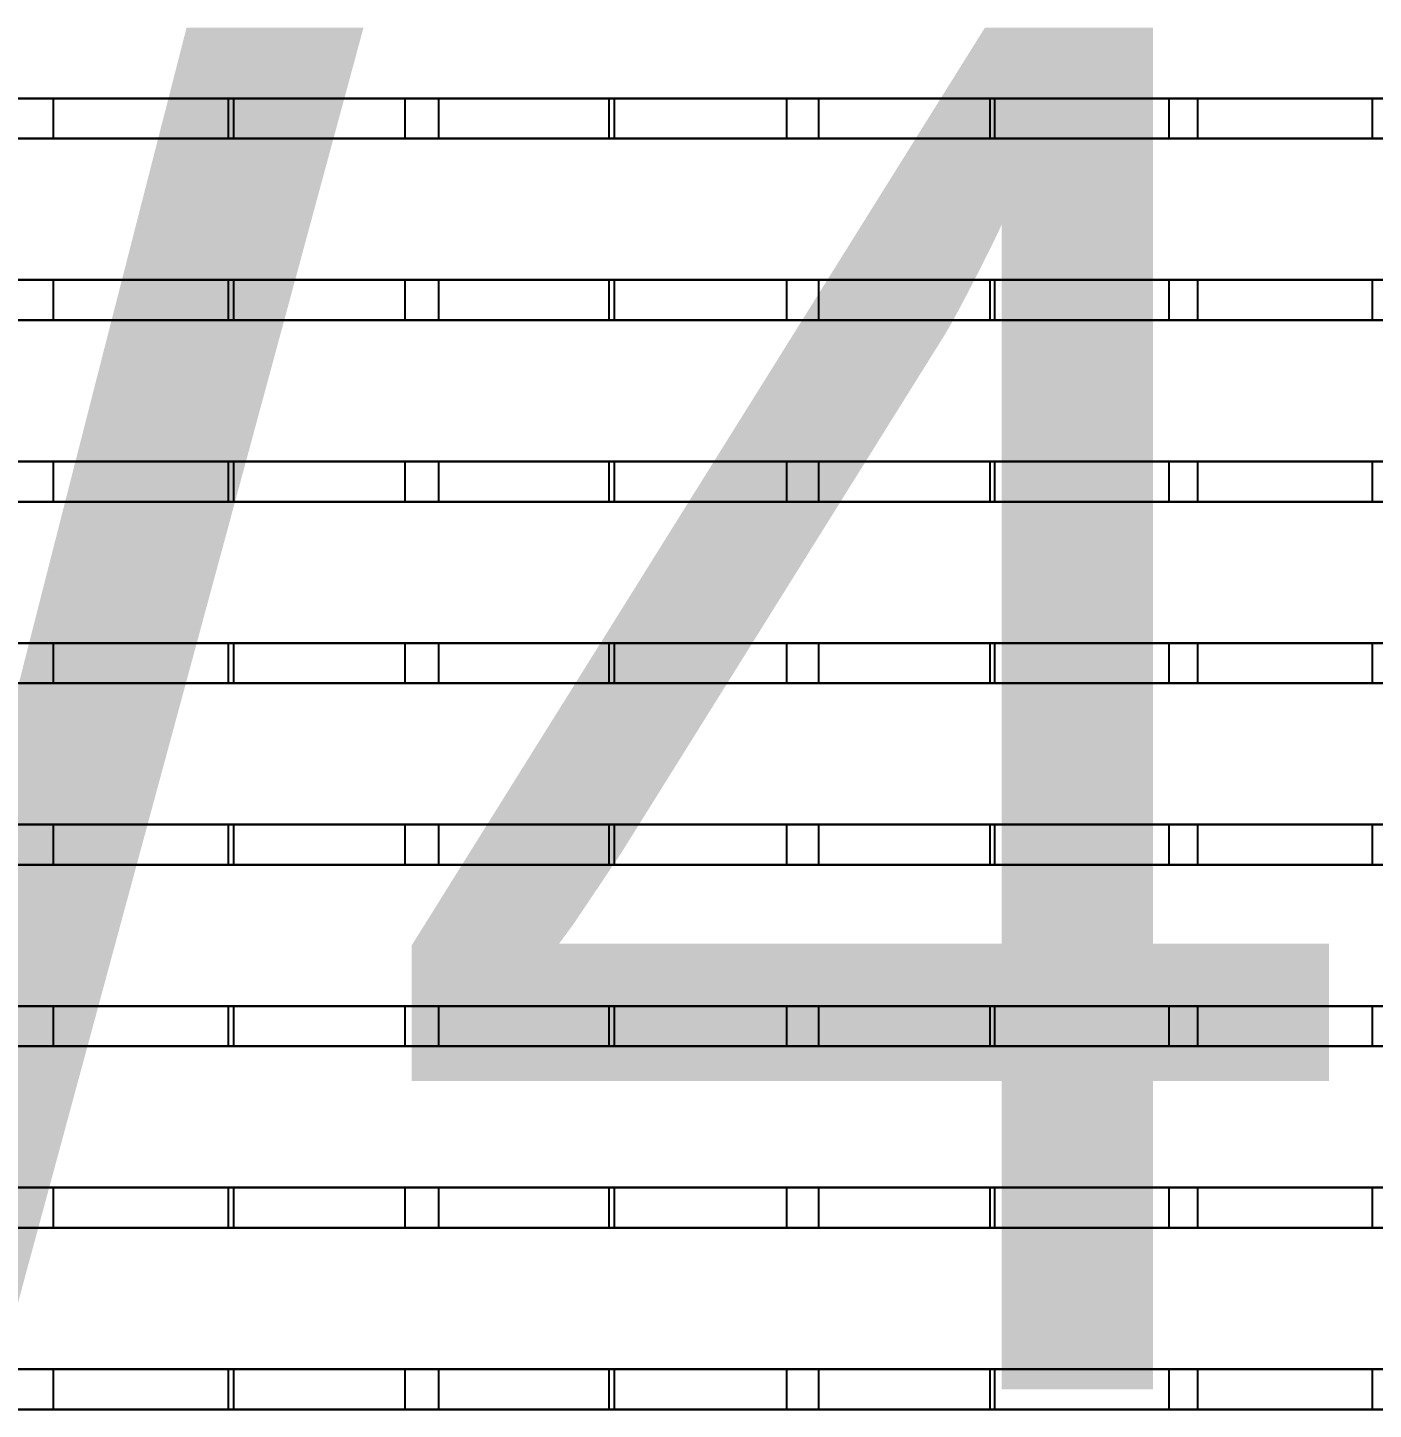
# Model space of a CAD drawing. Header units: inches. Extents: x -140 to 530, y -422 to 58.
# Drawn here: x 83.1 to 201.7, y -184.2 to -62.4 of the extents above; entities that cross this region are included whole.
import ezdxf

# ---------------------------------------------------------------- set-up
doc = ezdxf.new("R2010")
doc.units = ezdxf.units.IN
doc.header["$MEASUREMENT"] = 0
doc.layers.add('RT1', color=7, linetype='CONTINUOUS')

msp = doc.modelspace()

# ---------------------------------------------------------------- linework, layer by layer
at = {"layer": 'RT1'}
for points in [[(-93.87, -68.67, 132), (257.37, -68.67, 132), (257.37, -72.21, 132), (-93.87, -72.21, 132)], [(-93.87, -68.67, 132), (-93.87, -68.67, 133.46), (257.37, -68.67, 133.46), (257.37, -68.67, 132)], [(81.74, -68.67, 191.98), (303.75, -68.67, 118), (303.29, -68.67, 116.62), (81.28, -68.67, 190.59)], [(81.74, -72.21, 191.98), (303.75, -72.21, 118), (303.75, -68.67, 118), (81.74, -68.67, 191.98)], [(85.32, -68.67, 190.79), (100.75, -68.67, 132.37), (99.34, -68.67, 132), (83.91, -68.67, 190.41)], [(85.32, -72.21, 190.79), (100.75, -72.21, 132.37), (100.75, -68.67, 132.37), (85.32, -68.67, 190.79)], [(101.2, -72.21, 132.45), (116.33, -72.21, 180.43), (116.33, -68.67, 180.43), (101.2, -68.67, 132.45)], [(101.2, -68.67, 132.45), (116.33, -68.67, 180.43), (117.72, -68.67, 179.99), (102.59, -68.67, 132.01)], [(119.28, -68.67, 179.47), (134.31, -68.67, 132.45), (132.92, -68.67, 132.01), (117.89, -68.67, 179.02)], [(119.28, -72.21, 179.47), (134.31, -72.21, 132.45), (134.31, -68.67, 132.45), (119.28, -68.67, 179.47)], [(134.75, -72.21, 132.57), (149.98, -72.21, 169.24), (149.98, -68.67, 169.24), (134.75, -68.67, 132.57)], [(134.75, -68.67, 132.57), (149.98, -68.67, 169.24), (151.32, -68.67, 168.68), (136.09, -68.67, 132.01)], [(152.76, -68.67, 168.31), (167.9, -68.67, 132.58), (166.55, -68.67, 132.01), (151.42, -68.67, 167.74)], [(152.76, -72.21, 168.31), (167.9, -72.21, 132.58), (167.9, -68.67, 132.58), (152.76, -68.67, 168.31)], [(168.28, -72.21, 132.77), (183.68, -72.21, 158.01), (183.68, -68.67, 158.01), (168.28, -68.67, 132.77)], [(168.28, -68.67, 132.77), (183.68, -68.67, 158.01), (184.93, -68.67, 157.25), (169.53, -68.67, 132.02)], [(186.16, -68.67, 157.18), (201.58, -68.67, 132.78), (200.35, -68.67, 132), (184.93, -68.67, 156.41)], [(186.16, -72.21, 157.18), (201.58, -72.21, 132.78), (201.58, -68.67, 132.78), (186.16, -68.67, 157.18)], [(-93.87, -72.21, 132), (257.37, -72.21, 132), (257.37, -72.21, 133.46), (-93.87, -72.21, 133.46)], [(81.74, -72.21, 191.98), (81.28, -72.21, 190.59), (303.29, -72.21, 116.62), (303.75, -72.21, 118)], [(85.32, -72.21, 190.79), (83.91, -72.21, 190.41), (99.34, -72.21, 132), (100.75, -72.21, 132.37)], [(101.2, -72.21, 132.45), (102.59, -72.21, 132.01), (117.72, -72.21, 179.99), (116.33, -72.21, 180.43)], [(119.28, -72.21, 179.47), (117.89, -72.21, 179.02), (132.92, -72.21, 132.01), (134.31, -72.21, 132.45)], [(134.75, -72.21, 132.57), (136.09, -72.21, 132.01), (151.32, -72.21, 168.68), (149.98, -72.21, 169.24)], [(152.76, -72.21, 168.31), (151.42, -72.21, 167.74), (166.55, -72.21, 132.01), (167.9, -72.21, 132.58)], [(168.28, -72.21, 132.77), (169.53, -72.21, 132.02), (184.93, -72.21, 157.25), (183.68, -72.21, 158.01)], [(186.16, -72.21, 157.18), (184.93, -72.21, 156.41), (200.35, -72.21, 132), (201.58, -72.21, 132.78)], [(-93.87, -84.67, 132), (257.37, -84.67, 132), (257.37, -88.21, 132), (-93.87, -88.21, 132)], [(-93.87, -84.67, 132), (-93.87, -84.67, 133.46), (257.37, -84.67, 133.46), (257.37, -84.67, 132)], [(81.74, -84.67, 191.98), (303.75, -84.67, 118), (303.29, -84.67, 116.62), (81.28, -84.67, 190.59)], [(81.74, -88.21, 191.98), (303.75, -88.21, 118), (303.75, -84.67, 118), (81.74, -84.67, 191.98)], [(85.32, -84.67, 190.79), (100.75, -84.67, 132.37), (99.34, -84.67, 132), (83.91, -84.67, 190.41)], [(85.32, -88.21, 190.79), (100.75, -88.21, 132.37), (100.75, -84.67, 132.37), (85.32, -84.67, 190.79)], [(101.2, -88.21, 132.45), (116.33, -88.21, 180.43), (116.33, -84.67, 180.43), (101.2, -84.67, 132.45)], [(101.2, -84.67, 132.45), (116.33, -84.67, 180.43), (117.72, -84.67, 179.99), (102.59, -84.67, 132.01)], [(119.28, -84.67, 179.47), (134.31, -84.67, 132.45), (132.92, -84.67, 132.01), (117.89, -84.67, 179.02)], [(119.28, -88.21, 179.47), (134.31, -88.21, 132.45), (134.31, -84.67, 132.45), (119.28, -84.67, 179.47)], [(134.75, -88.21, 132.57), (149.98, -88.21, 169.24), (149.98, -84.67, 169.24), (134.75, -84.67, 132.57)], [(134.75, -84.67, 132.57), (149.98, -84.67, 169.24), (151.32, -84.67, 168.68), (136.09, -84.67, 132.01)], [(152.76, -84.67, 168.31), (167.9, -84.67, 132.58), (166.55, -84.67, 132.01), (151.42, -84.67, 167.74)], [(152.76, -88.21, 168.31), (167.9, -88.21, 132.58), (167.9, -84.67, 132.58), (152.76, -84.67, 168.31)], [(168.28, -88.21, 132.77), (183.68, -88.21, 158.01), (183.68, -84.67, 158.01), (168.28, -84.67, 132.77)], [(168.28, -84.67, 132.77), (183.68, -84.67, 158.01), (184.93, -84.67, 157.25), (169.53, -84.67, 132.02)], [(186.16, -84.67, 157.18), (201.58, -84.67, 132.78), (200.35, -84.67, 132), (184.93, -84.67, 156.41)], [(186.16, -88.21, 157.18), (201.58, -88.21, 132.78), (201.58, -84.67, 132.78), (186.16, -84.67, 157.18)], [(-93.87, -88.21, 132), (257.37, -88.21, 132), (257.37, -88.21, 133.46), (-93.87, -88.21, 133.46)], [(81.74, -88.21, 191.98), (81.28, -88.21, 190.59), (303.29, -88.21, 116.62), (303.75, -88.21, 118)], [(85.32, -88.21, 190.79), (83.91, -88.21, 190.41), (99.34, -88.21, 132), (100.75, -88.21, 132.37)], [(101.2, -88.21, 132.45), (102.59, -88.21, 132.01), (117.72, -88.21, 179.99), (116.33, -88.21, 180.43)], [(119.28, -88.21, 179.47), (117.89, -88.21, 179.02), (132.92, -88.21, 132.01), (134.31, -88.21, 132.45)], [(134.75, -88.21, 132.57), (136.09, -88.21, 132.01), (151.32, -88.21, 168.68), (149.98, -88.21, 169.24)], [(152.76, -88.21, 168.31), (151.42, -88.21, 167.74), (166.55, -88.21, 132.01), (167.9, -88.21, 132.58)], [(168.28, -88.21, 132.77), (169.53, -88.21, 132.02), (184.93, -88.21, 157.25), (183.68, -88.21, 158.01)], [(186.16, -88.21, 157.18), (184.93, -88.21, 156.41), (200.35, -88.21, 132), (201.58, -88.21, 132.78)], [(-93.87, -100.67, 132), (257.37, -100.67, 132), (257.37, -104.21, 132), (-93.87, -104.21, 132)], [(-93.87, -100.67, 132), (-93.87, -100.67, 133.46), (257.37, -100.67, 133.46), (257.37, -100.67, 132)], [(81.74, -100.67, 191.98), (303.75, -100.67, 118), (303.29, -100.67, 116.62), (81.28, -100.67, 190.59)], [(81.74, -104.21, 191.98), (303.75, -104.21, 118), (303.75, -100.67, 118), (81.74, -100.67, 191.98)], [(85.32, -100.67, 190.79), (100.75, -100.67, 132.37), (99.34, -100.67, 132), (83.91, -100.67, 190.41)], [(85.32, -104.21, 190.79), (100.75, -104.21, 132.37), (100.75, -100.67, 132.37), (85.32, -100.67, 190.79)], [(101.2, -104.21, 132.45), (116.33, -104.21, 180.43), (116.33, -100.67, 180.43), (101.2, -100.67, 132.45)], [(101.2, -100.67, 132.45), (116.33, -100.67, 180.43), (117.72, -100.67, 179.99), (102.59, -100.67, 132.01)], [(119.28, -100.67, 179.47), (134.31, -100.67, 132.45), (132.92, -100.67, 132.01), (117.89, -100.67, 179.02)], [(119.28, -104.21, 179.47), (134.31, -104.21, 132.45), (134.31, -100.67, 132.45), (119.28, -100.67, 179.47)], [(134.75, -104.21, 132.57), (149.98, -104.21, 169.24), (149.98, -100.67, 169.24), (134.75, -100.67, 132.57)], [(134.75, -100.67, 132.57), (149.98, -100.67, 169.24), (151.32, -100.67, 168.68), (136.09, -100.67, 132.01)], [(152.76, -100.67, 168.31), (167.9, -100.67, 132.58), (166.55, -100.67, 132.01), (151.42, -100.67, 167.74)], [(152.76, -104.21, 168.31), (167.9, -104.21, 132.58), (167.9, -100.67, 132.58), (152.76, -100.67, 168.31)], [(168.28, -104.21, 132.77), (183.68, -104.21, 158.01), (183.68, -100.67, 158.01), (168.28, -100.67, 132.77)], [(168.28, -100.67, 132.77), (183.68, -100.67, 158.01), (184.93, -100.67, 157.25), (169.53, -100.67, 132.02)], [(186.16, -100.67, 157.18), (201.58, -100.67, 132.78), (200.35, -100.67, 132), (184.93, -100.67, 156.41)], [(186.16, -104.21, 157.18), (201.58, -104.21, 132.78), (201.58, -100.67, 132.78), (186.16, -100.67, 157.18)], [(-93.87, -104.21, 132), (257.37, -104.21, 132), (257.37, -104.21, 133.46), (-93.87, -104.21, 133.46)], [(81.74, -104.21, 191.98), (81.28, -104.21, 190.59), (303.29, -104.21, 116.62), (303.75, -104.21, 118)], [(85.32, -104.21, 190.79), (83.91, -104.21, 190.41), (99.34, -104.21, 132), (100.75, -104.21, 132.37)], [(101.2, -104.21, 132.45), (102.59, -104.21, 132.01), (117.72, -104.21, 179.99), (116.33, -104.21, 180.43)], [(119.28, -104.21, 179.47), (117.89, -104.21, 179.02), (132.92, -104.21, 132.01), (134.31, -104.21, 132.45)], [(134.75, -104.21, 132.57), (136.09, -104.21, 132.01), (151.32, -104.21, 168.68), (149.98, -104.21, 169.24)], [(152.76, -104.21, 168.31), (151.42, -104.21, 167.74), (166.55, -104.21, 132.01), (167.9, -104.21, 132.58)], [(168.28, -104.21, 132.77), (169.53, -104.21, 132.02), (184.93, -104.21, 157.25), (183.68, -104.21, 158.01)], [(186.16, -104.21, 157.18), (184.93, -104.21, 156.41), (200.35, -104.21, 132), (201.58, -104.21, 132.78)], [(-93.87, -116.67, 132), (257.37, -116.67, 132), (257.37, -120.21, 132), (-93.87, -120.21, 132)], [(-93.87, -116.67, 132), (-93.87, -116.67, 133.46), (257.37, -116.67, 133.46), (257.37, -116.67, 132)], [(81.74, -116.67, 191.98), (303.75, -116.67, 118), (303.29, -116.67, 116.62), (81.28, -116.67, 190.59)], [(81.74, -120.21, 191.98), (303.75, -120.21, 118), (303.75, -116.67, 118), (81.74, -116.67, 191.98)], [(85.32, -116.67, 190.79), (100.75, -116.67, 132.37), (99.34, -116.67, 132), (83.91, -116.67, 190.41)], [(85.32, -120.21, 190.79), (100.75, -120.21, 132.37), (100.75, -116.67, 132.37), (85.32, -116.67, 190.79)], [(101.2, -120.21, 132.45), (116.33, -120.21, 180.43), (116.33, -116.67, 180.43), (101.2, -116.67, 132.45)], [(101.2, -116.67, 132.45), (116.33, -116.67, 180.43), (117.72, -116.67, 179.99), (102.59, -116.67, 132.01)], [(119.28, -116.67, 179.47), (134.31, -116.67, 132.45), (132.92, -116.67, 132.01), (117.89, -116.67, 179.02)], [(119.28, -120.21, 179.47), (134.31, -120.21, 132.45), (134.31, -116.67, 132.45), (119.28, -116.67, 179.47)], [(134.75, -120.21, 132.57), (149.98, -120.21, 169.24), (149.98, -116.67, 169.24), (134.75, -116.67, 132.57)], [(134.75, -116.67, 132.57), (149.98, -116.67, 169.24), (151.32, -116.67, 168.68), (136.09, -116.67, 132.01)], [(152.76, -116.67, 168.31), (167.9, -116.67, 132.58), (166.55, -116.67, 132.01), (151.42, -116.67, 167.74)], [(152.76, -120.21, 168.31), (167.9, -120.21, 132.58), (167.9, -116.67, 132.58), (152.76, -116.67, 168.31)], [(168.28, -120.21, 132.77), (183.68, -120.21, 158.01), (183.68, -116.67, 158.01), (168.28, -116.67, 132.77)], [(168.28, -116.67, 132.77), (183.68, -116.67, 158.01), (184.93, -116.67, 157.25), (169.53, -116.67, 132.02)], [(186.16, -116.67, 157.18), (201.58, -116.67, 132.78), (200.35, -116.67, 132), (184.93, -116.67, 156.41)], [(186.16, -120.21, 157.18), (201.58, -120.21, 132.78), (201.58, -116.67, 132.78), (186.16, -116.67, 157.18)], [(-93.87, -120.21, 132), (257.37, -120.21, 132), (257.37, -120.21, 133.46), (-93.87, -120.21, 133.46)], [(81.74, -120.21, 191.98), (81.28, -120.21, 190.59), (303.29, -120.21, 116.62), (303.75, -120.21, 118)], [(85.32, -120.21, 190.79), (83.91, -120.21, 190.41), (99.34, -120.21, 132), (100.75, -120.21, 132.37)], [(101.2, -120.21, 132.45), (102.59, -120.21, 132.01), (117.72, -120.21, 179.99), (116.33, -120.21, 180.43)], [(119.28, -120.21, 179.47), (117.89, -120.21, 179.02), (132.92, -120.21, 132.01), (134.31, -120.21, 132.45)], [(134.75, -120.21, 132.57), (136.09, -120.21, 132.01), (151.32, -120.21, 168.68), (149.98, -120.21, 169.24)], [(152.76, -120.21, 168.31), (151.42, -120.21, 167.74), (166.55, -120.21, 132.01), (167.9, -120.21, 132.58)], [(168.28, -120.21, 132.77), (169.53, -120.21, 132.02), (184.93, -120.21, 157.25), (183.68, -120.21, 158.01)], [(186.16, -120.21, 157.18), (184.93, -120.21, 156.41), (200.35, -120.21, 132), (201.58, -120.21, 132.78)], [(-93.87, -132.67, 132), (257.37, -132.67, 132), (257.37, -136.21, 132), (-93.87, -136.21, 132)], [(-93.87, -132.67, 132), (-93.87, -132.67, 133.46), (257.37, -132.67, 133.46), (257.37, -132.67, 132)], [(81.74, -132.67, 191.98), (303.75, -132.67, 118), (303.29, -132.67, 116.62), (81.28, -132.67, 190.59)], [(81.74, -136.21, 191.98), (303.75, -136.21, 118), (303.75, -132.67, 118), (81.74, -132.67, 191.98)], [(85.32, -132.67, 190.79), (100.75, -132.67, 132.37), (99.34, -132.67, 132), (83.91, -132.67, 190.41)], [(85.32, -136.21, 190.79), (100.75, -136.21, 132.37), (100.75, -132.67, 132.37), (85.32, -132.67, 190.79)], [(101.2, -136.21, 132.45), (116.33, -136.21, 180.43), (116.33, -132.67, 180.43), (101.2, -132.67, 132.45)], [(101.2, -132.67, 132.45), (116.33, -132.67, 180.43), (117.72, -132.67, 179.99), (102.59, -132.67, 132.01)], [(119.28, -132.67, 179.47), (134.31, -132.67, 132.45), (132.92, -132.67, 132.01), (117.89, -132.67, 179.02)], [(119.28, -136.21, 179.47), (134.31, -136.21, 132.45), (134.31, -132.67, 132.45), (119.28, -132.67, 179.47)], [(134.75, -136.21, 132.57), (149.98, -136.21, 169.24), (149.98, -132.67, 169.24), (134.75, -132.67, 132.57)], [(134.75, -132.67, 132.57), (149.98, -132.67, 169.24), (151.32, -132.67, 168.68), (136.09, -132.67, 132.01)], [(152.76, -132.67, 168.31), (167.9, -132.67, 132.58), (166.55, -132.67, 132.01), (151.42, -132.67, 167.74)], [(152.76, -136.21, 168.31), (167.9, -136.21, 132.58), (167.9, -132.67, 132.58), (152.76, -132.67, 168.31)], [(168.28, -136.21, 132.77), (183.68, -136.21, 158.01), (183.68, -132.67, 158.01), (168.28, -132.67, 132.77)], [(168.28, -132.67, 132.77), (183.68, -132.67, 158.01), (184.93, -132.67, 157.25), (169.53, -132.67, 132.02)], [(186.16, -132.67, 157.18), (201.58, -132.67, 132.78), (200.35, -132.67, 132), (184.93, -132.67, 156.41)], [(186.16, -136.21, 157.18), (201.58, -136.21, 132.78), (201.58, -132.67, 132.78), (186.16, -132.67, 157.18)], [(-93.87, -136.21, 132), (257.37, -136.21, 132), (257.37, -136.21, 133.46), (-93.87, -136.21, 133.46)], [(81.74, -136.21, 191.98), (81.28, -136.21, 190.59), (303.29, -136.21, 116.62), (303.75, -136.21, 118)], [(85.32, -136.21, 190.79), (83.91, -136.21, 190.41), (99.34, -136.21, 132), (100.75, -136.21, 132.37)], [(101.2, -136.21, 132.45), (102.59, -136.21, 132.01), (117.72, -136.21, 179.99), (116.33, -136.21, 180.43)], [(119.28, -136.21, 179.47), (117.89, -136.21, 179.02), (132.92, -136.21, 132.01), (134.31, -136.21, 132.45)], [(134.75, -136.21, 132.57), (136.09, -136.21, 132.01), (151.32, -136.21, 168.68), (149.98, -136.21, 169.24)], [(152.76, -136.21, 168.31), (151.42, -136.21, 167.74), (166.55, -136.21, 132.01), (167.9, -136.21, 132.58)], [(168.28, -136.21, 132.77), (169.53, -136.21, 132.02), (184.93, -136.21, 157.25), (183.68, -136.21, 158.01)], [(186.16, -136.21, 157.18), (184.93, -136.21, 156.41), (200.35, -136.21, 132), (201.58, -136.21, 132.78)], [(-93.87, -148.67, 132), (257.37, -148.67, 132), (257.37, -152.21, 132), (-93.87, -152.21, 132)], [(-93.87, -148.67, 132), (-93.87, -148.67, 133.46), (257.37, -148.67, 133.46), (257.37, -148.67, 132)], [(81.74, -148.67, 191.98), (303.75, -148.67, 118), (303.29, -148.67, 116.62), (81.28, -148.67, 190.59)], [(81.74, -152.21, 191.98), (303.75, -152.21, 118), (303.75, -148.67, 118), (81.74, -148.67, 191.98)], [(85.32, -148.67, 190.79), (100.75, -148.67, 132.37), (99.34, -148.67, 132), (83.91, -148.67, 190.41)], [(85.32, -152.21, 190.79), (100.75, -152.21, 132.37), (100.75, -148.67, 132.37), (85.32, -148.67, 190.79)], [(101.2, -152.21, 132.45), (116.33, -152.21, 180.43), (116.33, -148.67, 180.43), (101.2, -148.67, 132.45)], [(101.2, -148.67, 132.45), (116.33, -148.67, 180.43), (117.72, -148.67, 179.99), (102.59, -148.67, 132.01)], [(119.28, -148.67, 179.47), (134.31, -148.67, 132.45), (132.92, -148.67, 132.01), (117.89, -148.67, 179.02)], [(119.28, -152.21, 179.47), (134.31, -152.21, 132.45), (134.31, -148.67, 132.45), (119.28, -148.67, 179.47)], [(134.75, -152.21, 132.57), (149.98, -152.21, 169.24), (149.98, -148.67, 169.24), (134.75, -148.67, 132.57)], [(134.75, -148.67, 132.57), (149.98, -148.67, 169.24), (151.32, -148.67, 168.68), (136.09, -148.67, 132.01)], [(152.76, -148.67, 168.31), (167.9, -148.67, 132.58), (166.55, -148.67, 132.01), (151.42, -148.67, 167.74)], [(152.76, -152.21, 168.31), (167.9, -152.21, 132.58), (167.9, -148.67, 132.58), (152.76, -148.67, 168.31)], [(168.28, -152.21, 132.77), (183.68, -152.21, 158.01), (183.68, -148.67, 158.01), (168.28, -148.67, 132.77)], [(168.28, -148.67, 132.77), (183.68, -148.67, 158.01), (184.93, -148.67, 157.25), (169.53, -148.67, 132.02)], [(186.16, -148.67, 157.18), (201.58, -148.67, 132.78), (200.35, -148.67, 132), (184.93, -148.67, 156.41)], [(186.16, -152.21, 157.18), (201.58, -152.21, 132.78), (201.58, -148.67, 132.78), (186.16, -148.67, 157.18)], [(-93.87, -152.21, 132), (257.37, -152.21, 132), (257.37, -152.21, 133.46), (-93.87, -152.21, 133.46)], [(81.74, -152.21, 191.98), (81.28, -152.21, 190.59), (303.29, -152.21, 116.62), (303.75, -152.21, 118)], [(85.32, -152.21, 190.79), (83.91, -152.21, 190.41), (99.34, -152.21, 132), (100.75, -152.21, 132.37)], [(101.2, -152.21, 132.45), (102.59, -152.21, 132.01), (117.72, -152.21, 179.99), (116.33, -152.21, 180.43)], [(119.28, -152.21, 179.47), (117.89, -152.21, 179.02), (132.92, -152.21, 132.01), (134.31, -152.21, 132.45)], [(134.75, -152.21, 132.57), (136.09, -152.21, 132.01), (151.32, -152.21, 168.68), (149.98, -152.21, 169.24)], [(152.76, -152.21, 168.31), (151.42, -152.21, 167.74), (166.55, -152.21, 132.01), (167.9, -152.21, 132.58)], [(168.28, -152.21, 132.77), (169.53, -152.21, 132.02), (184.93, -152.21, 157.25), (183.68, -152.21, 158.01)], [(186.16, -152.21, 157.18), (184.93, -152.21, 156.41), (200.35, -152.21, 132), (201.58, -152.21, 132.78)], [(-93.87, -164.67, 132), (257.37, -164.67, 132), (257.37, -168.21, 132), (-93.87, -168.21, 132)], [(-93.87, -164.67, 132), (-93.87, -164.67, 133.46), (257.37, -164.67, 133.46), (257.37, -164.67, 132)], [(81.74, -164.67, 191.98), (303.75, -164.67, 118), (303.29, -164.67, 116.62), (81.28, -164.67, 190.59)], [(81.74, -168.21, 191.98), (303.75, -168.21, 118), (303.75, -164.67, 118), (81.74, -164.67, 191.98)], [(85.32, -164.67, 190.79), (100.75, -164.67, 132.37), (99.34, -164.67, 132), (83.91, -164.67, 190.41)], [(85.32, -168.21, 190.79), (100.75, -168.21, 132.37), (100.75, -164.67, 132.37), (85.32, -164.67, 190.79)], [(101.2, -168.21, 132.45), (116.33, -168.21, 180.43), (116.33, -164.67, 180.43), (101.2, -164.67, 132.45)], [(101.2, -164.67, 132.45), (116.33, -164.67, 180.43), (117.72, -164.67, 179.99), (102.59, -164.67, 132.01)], [(119.28, -164.67, 179.47), (134.31, -164.67, 132.45), (132.92, -164.67, 132.01), (117.89, -164.67, 179.02)], [(119.28, -168.21, 179.47), (134.31, -168.21, 132.45), (134.31, -164.67, 132.45), (119.28, -164.67, 179.47)], [(134.75, -168.21, 132.57), (149.98, -168.21, 169.24), (149.98, -164.67, 169.24), (134.75, -164.67, 132.57)], [(134.75, -164.67, 132.57), (149.98, -164.67, 169.24), (151.32, -164.67, 168.68), (136.09, -164.67, 132.01)], [(152.76, -164.67, 168.31), (167.9, -164.67, 132.58), (166.55, -164.67, 132.01), (151.42, -164.67, 167.74)], [(152.76, -168.21, 168.31), (167.9, -168.21, 132.58), (167.9, -164.67, 132.58), (152.76, -164.67, 168.31)], [(168.28, -168.21, 132.77), (183.68, -168.21, 158.01), (183.68, -164.67, 158.01), (168.28, -164.67, 132.77)], [(168.28, -164.67, 132.77), (183.68, -164.67, 158.01), (184.93, -164.67, 157.25), (169.53, -164.67, 132.02)], [(186.16, -164.67, 157.18), (201.58, -164.67, 132.78), (200.35, -164.67, 132), (184.93, -164.67, 156.41)], [(186.16, -168.21, 157.18), (201.58, -168.21, 132.78), (201.58, -164.67, 132.78), (186.16, -164.67, 157.18)], [(-93.87, -168.21, 132), (257.37, -168.21, 132), (257.37, -168.21, 133.46), (-93.87, -168.21, 133.46)], [(81.74, -168.21, 191.98), (81.28, -168.21, 190.59), (303.29, -168.21, 116.62), (303.75, -168.21, 118)], [(85.32, -168.21, 190.79), (83.91, -168.21, 190.41), (99.34, -168.21, 132), (100.75, -168.21, 132.37)], [(101.2, -168.21, 132.45), (102.59, -168.21, 132.01), (117.72, -168.21, 179.99), (116.33, -168.21, 180.43)], [(119.28, -168.21, 179.47), (117.89, -168.21, 179.02), (132.92, -168.21, 132.01), (134.31, -168.21, 132.45)], [(134.75, -168.21, 132.57), (136.09, -168.21, 132.01), (151.32, -168.21, 168.68), (149.98, -168.21, 169.24)], [(152.76, -168.21, 168.31), (151.42, -168.21, 167.74), (166.55, -168.21, 132.01), (167.9, -168.21, 132.58)], [(168.28, -168.21, 132.77), (169.53, -168.21, 132.02), (184.93, -168.21, 157.25), (183.68, -168.21, 158.01)], [(186.16, -168.21, 157.18), (184.93, -168.21, 156.41), (200.35, -168.21, 132), (201.58, -168.21, 132.78)], [(-93.87, -180.67, 132), (257.37, -180.67, 132), (257.37, -184.21, 132), (-93.87, -184.21, 132)], [(-93.87, -180.67, 132), (-93.87, -180.67, 133.46), (257.37, -180.67, 133.46), (257.37, -180.67, 132)], [(81.74, -180.67, 191.98), (303.75, -180.67, 118), (303.29, -180.67, 116.62), (81.28, -180.67, 190.59)], [(81.74, -184.21, 191.98), (303.75, -184.21, 118), (303.75, -180.67, 118), (81.74, -180.67, 191.98)], [(85.32, -180.67, 190.79), (100.75, -180.67, 132.37), (99.34, -180.67, 132), (83.91, -180.67, 190.41)], [(85.32, -184.21, 190.79), (100.75, -184.21, 132.37), (100.75, -180.67, 132.37), (85.32, -180.67, 190.79)], [(101.2, -184.21, 132.45), (116.33, -184.21, 180.43), (116.33, -180.67, 180.43), (101.2, -180.67, 132.45)], [(101.2, -180.67, 132.45), (116.33, -180.67, 180.43), (117.72, -180.67, 179.99), (102.59, -180.67, 132.01)], [(119.28, -180.67, 179.47), (134.31, -180.67, 132.45), (132.92, -180.67, 132.01), (117.89, -180.67, 179.02)], [(119.28, -184.21, 179.47), (134.31, -184.21, 132.45), (134.31, -180.67, 132.45), (119.28, -180.67, 179.47)], [(134.75, -184.21, 132.57), (149.98, -184.21, 169.24), (149.98, -180.67, 169.24), (134.75, -180.67, 132.57)], [(134.75, -180.67, 132.57), (149.98, -180.67, 169.24), (151.32, -180.67, 168.68), (136.09, -180.67, 132.01)], [(152.76, -180.67, 168.31), (167.9, -180.67, 132.58), (166.55, -180.67, 132.01), (151.42, -180.67, 167.74)], [(152.76, -184.21, 168.31), (167.9, -184.21, 132.58), (167.9, -180.67, 132.58), (152.76, -180.67, 168.31)], [(168.28, -184.21, 132.77), (183.68, -184.21, 158.01), (183.68, -180.67, 158.01), (168.28, -180.67, 132.77)], [(168.28, -180.67, 132.77), (183.68, -180.67, 158.01), (184.93, -180.67, 157.25), (169.53, -180.67, 132.02)], [(186.16, -180.67, 157.18), (201.58, -180.67, 132.78), (200.35, -180.67, 132), (184.93, -180.67, 156.41)], [(186.16, -184.21, 157.18), (201.58, -184.21, 132.78), (201.58, -180.67, 132.78), (186.16, -180.67, 157.18)], [(-93.87, -184.21, 132), (257.37, -184.21, 132), (257.37, -184.21, 133.46), (-93.87, -184.21, 133.46)], [(81.74, -184.21, 191.98), (81.28, -184.21, 190.59), (303.29, -184.21, 116.62), (303.75, -184.21, 118)], [(85.32, -184.21, 190.79), (83.91, -184.21, 190.41), (99.34, -184.21, 132), (100.75, -184.21, 132.37)], [(101.2, -184.21, 132.45), (102.59, -184.21, 132.01), (117.72, -184.21, 179.99), (116.33, -184.21, 180.43)], [(119.28, -184.21, 179.47), (117.89, -184.21, 179.02), (132.92, -184.21, 132.01), (134.31, -184.21, 132.45)], [(134.75, -184.21, 132.57), (136.09, -184.21, 132.01), (151.32, -184.21, 168.68), (149.98, -184.21, 169.24)], [(152.76, -184.21, 168.31), (151.42, -184.21, 167.74), (166.55, -184.21, 132.01), (167.9, -184.21, 132.58)], [(168.28, -184.21, 132.77), (169.53, -184.21, 132.02), (184.93, -184.21, 157.25), (183.68, -184.21, 158.01)], [(186.16, -184.21, 157.18), (184.93, -184.21, 156.41), (200.35, -184.21, 132), (201.58, -184.21, 132.78)]]:
    msp.add_3dface(points, dxfattribs=at)

# ---------------------------------------------------------------- texts
at = {"layer": 'n1t'}
msp.add_text('W4', height=120, dxfattribs=at).set_placement((-38.25, -182.43, 117.94))

doc.saveas('drawing.dxf')
